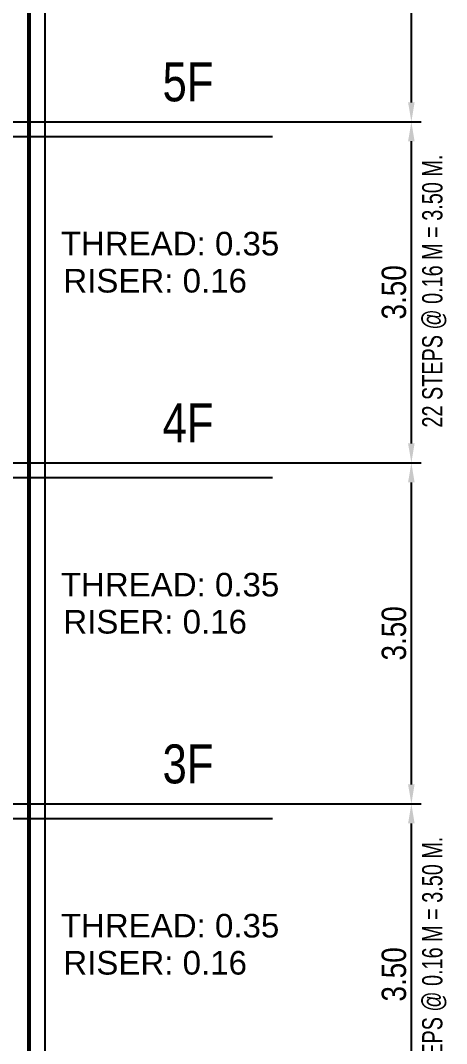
# Model space of a CAD drawing. Header units: millimetres. Extents: x 2148 to 2681, y 758 to 986.
# Drawn here: x 2512.43 to 2516.8, y 861.28 to 871.78 of the extents above; entities that cross this region are included whole.
import ezdxf

# ---------------------------------------------------------------- set-up
doc = ezdxf.new("R2010")
doc.units = ezdxf.units.MM
for name, color, linetype in [('D', 1, 'Continuous'), ('HATCH', 8, 'Continuous'), ('TLBLK', 7, 'Continuous')]:
    doc.layers.add(name, color=color, linetype=linetype)
doc.styles.add('ARIALNW', font='ARIALN.TTF')
doc.styles.get("Standard").update_dxf_attribs({"font": 'arial.ttf'})
doc.styles.add('SWISS', font='swissl.ttf')
doc.dimstyles.new('DIM 100', dxfattribs={"dimtxt": 0.2, "dimasz": 0.2, "dimexe": 0.1, "dimexo": 0, "dimgap": 0.05, "dimtad": 1, "dimzin": 0, "dimdsep": 46, "dimtxsty": 'ARIALNW', "dimcen": 0.09, "dimclrd": 6, "dimclre": 6, "dimclrt": 13, "dimadec": 0, "dimazin": 0, "dimtfac": 1, "dimtofl": 0, "dimtmove": 2, "dimatfit": 3, "dimfxl": 1, "dimtolj": 1, "dimtzin": 0, "dimarcsym": 0})

# ---------------------------------------------------------------- blocks, each defined once
blk = doc.blocks.new('*D2805')
at = {"color": 6, "lineweight": -2, "ltscale": 0.05, "transparency": 16777216}
for p, q in [((2515.015, 863.744), (2516.54, 863.744)), ((2516.44, 860.444), (2516.44, 863.544)), ((2515.015, 860.244), (2516.54, 860.244))]:
    blk.add_line(p, q, dxfattribs=at)
at = {"color": 6, "ltscale": 0.05, "transparency": 16777216}
for points in [[(2516.406, 863.544), (2516.473, 863.544), (2516.44, 863.744)], [(2516.406, 860.444), (2516.473, 860.444), (2516.44, 860.244)]]:
    blk.add_solid(points, dxfattribs=at)
at = {"layer": 'Defpoints', "color": 0, "ltscale": 0.05, "transparency": 16777216}
for p in [(2515.015, 863.744, 0), (2516.44, 863.744), (2515.015, 860.244, 0)]:
    blk.add_point(p, dxfattribs=at)
at = {"color": 13, "ltscale": 0.05, "transparency": 16777216, "insert": (2516.262, 861.994), "char_height": 0.25, "attachment_point": 5, "rotation": 90, "style": 'ARIALNW'}
blk.add_mtext('\\A1;3.50', dxfattribs=at)
blk = doc.blocks.new('*D2806')
at = {"color": 6, "lineweight": -2, "ltscale": 0.05, "transparency": 16777216}
for p, q in [((2515.015, 867.244), (2516.54, 867.244)), ((2516.44, 863.944), (2516.44, 867.044)), ((2515.015, 863.744), (2516.54, 863.744))]:
    blk.add_line(p, q, dxfattribs=at)
at = {"color": 6, "ltscale": 0.05, "transparency": 16777216}
for points in [[(2516.406, 867.044), (2516.473, 867.044), (2516.44, 867.244)], [(2516.406, 863.944), (2516.473, 863.944), (2516.44, 863.744)]]:
    blk.add_solid(points, dxfattribs=at)
at = {"layer": 'Defpoints', "color": 0, "ltscale": 0.05, "transparency": 16777216}
for p in [(2515.015, 867.244, 0), (2516.44, 867.244), (2515.015, 863.744, 0)]:
    blk.add_point(p, dxfattribs=at)
at = {"color": 13, "ltscale": 0.05, "transparency": 16777216, "insert": (2516.262, 865.494), "char_height": 0.25, "attachment_point": 5, "rotation": 90, "style": 'ARIALNW'}
blk.add_mtext('\\A1;3.50', dxfattribs=at)
blk = doc.blocks.new('*D2807')
at = {"color": 6, "lineweight": -2, "ltscale": 0.05, "transparency": 16777216}
for p, q in [((2515.015, 870.744), (2516.54, 870.744)), ((2516.44, 867.444), (2516.44, 870.544)), ((2515.015, 867.244), (2516.54, 867.244))]:
    blk.add_line(p, q, dxfattribs=at)
at = {"color": 6, "ltscale": 0.05, "transparency": 16777216}
for points in [[(2516.406, 870.544), (2516.473, 870.544), (2516.44, 870.744)], [(2516.406, 867.444), (2516.473, 867.444), (2516.44, 867.244)]]:
    blk.add_solid(points, dxfattribs=at)
at = {"layer": 'Defpoints', "color": 0, "ltscale": 0.05, "transparency": 16777216}
for p in [(2515.015, 870.744, 0), (2516.44, 870.744), (2515.015, 867.244, 0)]:
    blk.add_point(p, dxfattribs=at)
at = {"color": 13, "ltscale": 0.05, "transparency": 16777216, "insert": (2516.262, 868.994), "char_height": 0.25, "attachment_point": 5, "rotation": 90, "style": 'ARIALNW'}
blk.add_mtext('\\A1;3.50', dxfattribs=at)
blk = doc.blocks.new('*D2808')
at = {"color": 6, "lineweight": -2, "ltscale": 0.05, "transparency": 16777216}
for p, q in [((2515.015, 874.244), (2516.54, 874.244)), ((2516.44, 870.944), (2516.44, 874.044)), ((2515.015, 870.744), (2516.54, 870.744))]:
    blk.add_line(p, q, dxfattribs=at)
at = {"color": 6, "ltscale": 0.05, "transparency": 16777216}
for points in [[(2516.406, 874.044), (2516.473, 874.044), (2516.44, 874.244)], [(2516.406, 870.944), (2516.473, 870.944), (2516.44, 870.744)]]:
    blk.add_solid(points, dxfattribs=at)
at = {"layer": 'Defpoints', "color": 0, "ltscale": 0.05, "transparency": 16777216}
for p in [(2515.015, 874.244, 0), (2516.44, 874.244), (2515.015, 870.744, 0)]:
    blk.add_point(p, dxfattribs=at)
at = {"color": 13, "ltscale": 0.05, "transparency": 16777216, "insert": (2516.262, 872.494), "char_height": 0.25, "attachment_point": 5, "rotation": 90, "style": 'ARIALNW'}
blk.add_mtext('\\A1;3.50', dxfattribs=at)

msp = doc.modelspace()

# ---------------------------------------------------------------- linework, layer by layer
at = {"ltscale": 0.05}
for p, q in [((2511.9307046, 870.7436536, 0), (2515.015405, 870.7436536, 0.0000001)), ((2511.9307046, 870.5936536, 0), (2515.015405, 870.5936536, 0.0000001)), ((2511.9307046, 867.2436536, 0), (2515.015405, 867.2436536, 0.0000001)), ((2511.9307046, 867.0936536, 0), (2515.015405, 867.0936536, 0.0000001)), ((2511.9282306, 863.7436536, 0.0000002), (2515.015405, 863.7436536, 0.0000001)), ((2511.9282306, 863.5936536, 0.0000002), (2515.015405, 863.5936536, 0.0000001))]:
    msp.add_line(p, q, dxfattribs=at)
at = {"layer": 'D', "color": 3, "ltscale": 0.5}
for p, q in [((2512.5112466, 854.2495075, 0), (2512.5112466, 878.5889783, 0)), ((2512.5312466, 854.2495075, 0), (2512.5312466, 878.5889783, 0))]:
    msp.add_line(p, q, dxfattribs=at)
at = {"layer": 'HATCH', "linetype": 'ByBlock', "ltscale": 0.5}
msp.add_line((2512.6870647, 854.2495075, 0), (2512.6870647, 900.2417251, 0.0000001), dxfattribs=at)

# ---------------------------------------------------------------- texts
at = {"char_height": 0.4, "width": 0.28, "attachment_point": 1}
for s, insert in [('{\\fSwis721 BdOul BT|b0|i0|c0|p82;\\W0.8;5F}', (2513.8895004, 871.3543461, 0)), ('{\\fSwis721 BdOul BT|b0|i0|c0|p82;\\W0.8;4F}', (2513.8895004, 867.8543461, 0)), ('{\\fSwis721 BdOul BT|b0|i0|c0|p82;\\W0.8;3F}', (2513.8895004, 864.3543461, 0))]:
    msp.add_mtext(s, dxfattribs=dict(at, insert=insert))
at = {"layer": 'TLBLK', "color": 7, "char_height": 0.208, "width": 8.634551958, "attachment_point": 5, "rotation": 90}
for insert in [(2516.675114, 869.0068269), (2516.675114, 862.0068269)]:
    msp.add_mtext('{\\W0.7;22 STEPS @ 0.16 M = 3.50 M.}', dxfattribs=dict(at, insert=insert))
at = {"layer": 'TLBLK', "color": 7, "char_height": 0.242437583, "width": 5.279969108, "attachment_point": 5, "style": 'SWISS'}
for s, insert in [('THREAD: 0.35', (2513.9661427, 869.4921691, 0)), ('RISER: 0.16', (2513.8133687, 869.111536, 0)), ('THREAD: 0.35', (2513.9661427, 865.9921691, 0)), ('RISER: 0.16', (2513.8133687, 865.611536, 0)), ('THREAD: 0.35', (2513.9661427, 862.4921691, 0)), ('RISER: 0.16', (2513.8133687, 862.111536, 0))]:
    msp.add_mtext(s, dxfattribs=dict(at, insert=insert))

# ---------------------------------------------------------------- dimensions: what is measured, and where the dimension line sits
at = {"ltscale": 0.05}
for base, p1, p2, picture, middle in [((2516.4395962, 874.2436536, 0), (2515.015405, 870.7436536, 0.0000001), (2515.015405, 874.2436536, 0.0000001), '*D2808', (2516.261953, 872.4936536, 0)), ((2516.4395962, 870.7436536, 0), (2515.015405, 867.2436536, 0.0000001), (2515.015405, 870.7436536, 0.0000001), '*D2807', (2516.261953, 868.9936536, 0)), ((2516.4395962, 867.2436536, 0), (2515.015405, 863.7436536, 0.0000001), (2515.015405, 867.2436536, 0.0000001), '*D2806', (2516.261953, 865.4936536, 0)), ((2516.4395962, 863.7436536, 0), (2515.015405, 860.2436536, 0.0000001), (2515.015405, 863.7436536, 0.0000001), '*D2805', (2516.261953, 861.9936536, 0))]:
    dim = msp.add_linear_dim(base=base, p1=p1, p2=p2, angle=90, dimstyle='DIM 100', override={"dimtxt": 0.25}, dxfattribs=at)
    dim.commit()
    dim.dimension.update_dxf_attribs({"geometry": picture, "text_midpoint": middle})

doc.saveas('drawing.dxf')
